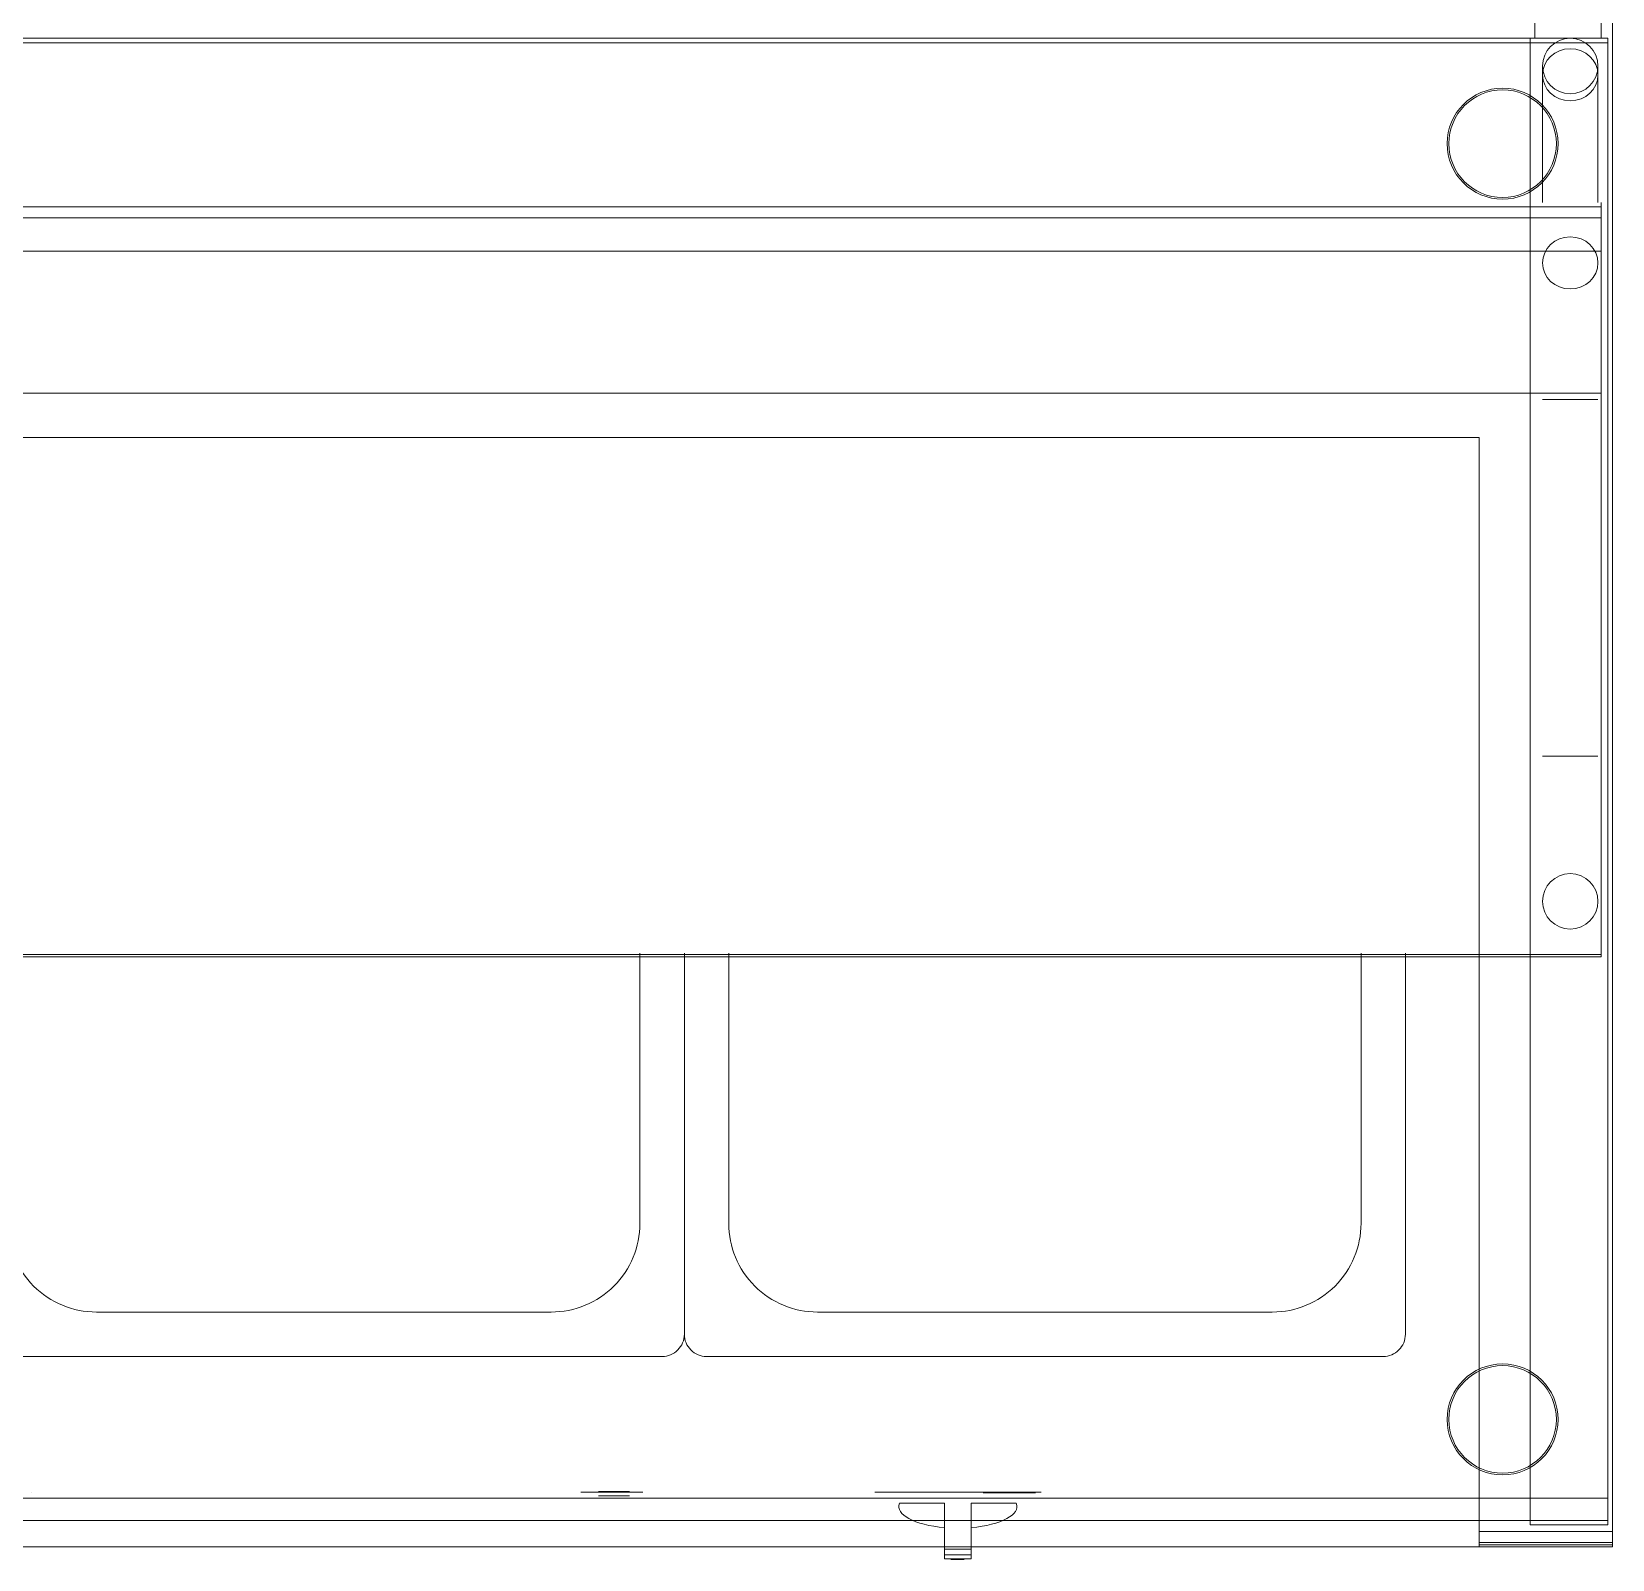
# Model space of a CAD drawing. Header units: millimetres. Extents: x -217756 to 263180, y 55413 to 130608.
# Drawn here: x -208531 to -207818, y 116036 to 116725 of the extents above; entities that cross this region are included whole.
import ezdxf

# ---------------------------------------------------------------- set-up
doc = ezdxf.new("R2010")
doc.units = ezdxf.units.MM
doc.layers.add('ТХ_пищеблок', color=30, linetype='Continuous', lineweight=20)

msp = doc.modelspace()

# ---------------------------------------------------------------- linework, layer by layer
at = {"layer": 'ТХ_пищеблок', "color": 230, "extrusion": (-1, 2.44929e-16, 3.40358e-28)}
for p, q in [((-207853.12, 116721.5, -147.22), (-207853.12, 117071.5, -147.22)), ((-207853.12, 116729.5, -252.22), (-207853.12, 116721.5, -252.22)), ((-207853.12, 116721.5, -252.22), (-207853.12, 116721.5, -147.22))]:
    msp.add_line(p, q, dxfattribs=at)
at = {"layer": 'ТХ_пищеблок', "color": 230}
for p, q in [((-207853.12, 116721.5, -147.22), (-207853.12, 117071.5, -147.22)), ((-207823.12, 117071.5, -147.22), (-207823.12, 116721.5, -147.22)), ((-207818.12, 116746.5, -917.22), (-207818.12, 116041.5, -917.22)), ((-207818.12, 116043.5, -47.22), (-207818.12, 116724.5, -47.22)), ((-209316.12, 116721.5, -816.72), (-207820.12, 116721.5, -816.72)), ((-209316.12, 116721.5, -760.72), (-207820.12, 116721.5, -760.72)), ((-209316.12, 116719.5, -818.72), (-207820.12, 116719.5, -818.72)), ((-209316.12, 116719.5, -817.72), (-207820.12, 116719.5, -817.72)), ((-209316.12, 116719.5, -817.72), (-207820.12, 116719.5, -817.72)), ((-209316.12, 116719.5, -758.72), (-207820.12, 116719.5, -758.72)), ((-209316.12, 116719.5, -758.72), (-207820.12, 116719.5, -758.72)), ((-207855.12, 116690.92, -105.22), (-207855.12, 116721.5, -105.22)), ((-207855.12, 116721.5, -105.22), (-207820.12, 116721.5, -105.22)), ((-207820.12, 116721.5, -105.22), (-207820.12, 116690.92, -105.22)), ((-207820.12, 116719.5, -817.72), (-207820.12, 116709.5, -817.72)), ((-207820.12, 116719.5, -758.72), (-207820.12, 116053.5, -758.72)), ((-207849.62, 116647.5, -917.22), (-207849.62, 116709, -917.22)), ((-207824.62, 116647.5, -917.22), (-207824.62, 116709, -917.22)), ((-207855.12, 116051.5, -80.22), (-207855.12, 116660.5, -80.22)), ((-207820.12, 116660.5, -80.22), (-207820.12, 116051.5, -80.22)), ((-207823.12, 116645.5, 262.78), (-209313.12, 116645.5, 262.78)), ((-207823.12, 116645.5, 263.78), (-209313.12, 116645.5, 263.78)), ((-207823.12, 116645.5, 263.78), (-209313.12, 116645.5, 263.78)), ((-207823.12, 116647.5, -917.22), (-207823.12, 116307.5, -917.22)), ((-207823.12, 116640.5, 263.78), (-207823.12, 116645.5, 263.78)), ((-207823.12, 116640.5, 263.78), (-209313.12, 116640.5, 263.78)), ((-207823.12, 116625.5, 322.78), (-209313.12, 116625.5, 322.78)), ((-207823.12, 116625.5, 322.78), (-209313.12, 116625.5, 322.78)), ((-207823.12, 116625.5, -917.22), (-209313.12, 116625.5, -917.22)), ((-207823.12, 116309.5, 322.78), (-207823.12, 116625.5, 322.78)), ((-207823.12, 116561.5, 289.78), (-209313.12, 116561.5, 289.78)), ((-207855.12, 116559.5, -425.72), (-207855.12, 116051.5, -425.72)), ((-207878.12, 116541.5, -47.22), (-209258.12, 116541.5, -47.22)), ((-207878.12, 116043.5, -47.22), (-207878.12, 116541.5, -47.22)), ((-207823.12, 116308.5, 289.78), (-209313.12, 116308.5, 289.78)), ((-207823.12, 116309.5, 288.78), (-207823.12, 116314.5, 288.78)), ((-207823.12, 116307.5, 289.78), (-209313.12, 116307.5, 289.78)), ((-207823.12, 116307.5, 320.78), (-209313.12, 116307.5, 320.78)), ((-207823.12, 116307.5, -917.22), (-209313.12, 116307.5, -917.22)), ((-207878.12, 116041.5, -917.22), (-207878.12, 116307.5, -917.22)), ((-207855.12, 116066.5, -723.72), (-207855.12, 116051.5, -723.72)), ((-209316.12, 116063.5, -817.72), (-207820.12, 116063.5, -817.72)), ((-207820.12, 116063.5, -817.72), (-207820.12, 116053.5, -817.72)), ((-209316.12, 116053.5, -817.72), (-207820.12, 116053.5, -817.72)), ((-209316.12, 116053.5, -817.72), (-207820.12, 116053.5, -817.72)), ((-209316.12, 116053.5, -818.72), (-207820.12, 116053.5, -818.72)), ((-209316.12, 116053.5, -758.72), (-207820.12, 116053.5, -758.72)), ((-209316.12, 116053.5, -758.72), (-207820.12, 116053.5, -758.72)), ((-207878.12, 116043.5, -81.22), (-207878.12, 116048.5, -81.22)), ((-207818.12, 116048.5, -81.22), (-207878.12, 116048.5, -81.22)), ((-207820.12, 116051.5, -80.22), (-207855.12, 116051.5, -80.22)), ((-207818.12, 116043.5, -81.22), (-207818.12, 116048.5, -81.22)), ((-209318.12, 116041.5, -917.22), (-207818.12, 116041.5, -917.22)), ((-207818.12, 116043.5, -47.22), (-207878.12, 116043.5, -47.22)), ((-207818.12, 116043.5, -81.22), (-207878.12, 116043.5, -81.22)), ((-207818.12, 116043.5, -81.22), (-207878.12, 116043.5, -81.22)), ((-207818.12, 116043.5, -82.22), (-207878.12, 116043.5, -82.22)), ((-207818.12, 116043.5, -47.22), (-207878.12, 116043.5, -47.22)), ((-207818.12, 116042.5, -80.22), (-207878.12, 116042.5, -80.22)), ((-207818.12, 116041.5, -80.22), (-207878.12, 116041.5, -80.22)), ((-207818.12, 116041.5, -49.22), (-207878.12, 116041.5, -49.22))]:
    msp.add_line(p, q, dxfattribs=at)
at = {"layer": 'ТХ_пищеблок', "color": 230, "extrusion": (1, -2.44929e-16, -7.99494e-29)}
for p, q in [((-207823.12, 117071.5, -147.22), (-207823.12, 116721.5, -147.22)), ((-207823.12, 116721.5, -252.22), (-207823.12, 116729.5, -252.22)), ((-207823.12, 116721.5, -147.22), (-207823.12, 116721.5, -252.22))]:
    msp.add_line(p, q, dxfattribs=at)
at = {"layer": 'ТХ_пищеблок', "color": 230, "extrusion": (0, 0, -1)}
for p, q in [((-207818.12, 116745.5, -105.22), (-207818.12, 116690.92, -105.22)), ((-209316.12, 116719.5, -818.72), (-207820.12, 116719.5, -818.72)), ((-207855.12, 116721.5, -758.72), (-207855.12, 116051.5, -758.72)), ((-207820.12, 116721.5, -758.72), (-207855.12, 116721.5, -758.72)), ((-207820.12, 116051.5, -758.72), (-207820.12, 116721.5, -758.72)), ((-207820.12, 116052.5, -815.22), (-207820.12, 116720.5, -815.22)), ((-207820.12, 116709.5, -818.72), (-207820.12, 116719.5, -818.72)), ((-207818.12, 116660.5, -80.22), (-207818.12, 116042.5, -80.22)), ((-207823.12, 116645.5, 262.78), (-209313.12, 116645.5, 262.78)), ((-207823.12, 116646.5, 264.78), (-207823.12, 116591.92, 264.78)), ((-207823.12, 116645.5, 262.78), (-207823.12, 116640.5, 262.78)), ((-207823.12, 116640.5, 262.78), (-209313.12, 116640.5, 262.78)), ((-207823.12, 116561.5, 289.78), (-209313.12, 116561.5, 289.78)), ((-207823.12, 116561.5, 289.78), (-207823.12, 116308.5, 289.78)), ((-209258.12, 116541.5, -80.22), (-207878.12, 116541.5, -80.22)), ((-207878.12, 116541.5, -80.22), (-207878.12, 116042.5, -80.22)), ((-207823.12, 116308.5, 289.78), (-209313.12, 116308.5, 289.78)), ((-207823.12, 116314.5, 287.78), (-207823.12, 116309.5, 287.78)), ((-209316.12, 116063.5, -818.72), (-207820.12, 116063.5, -818.72)), ((-207820.12, 116053.5, -818.72), (-207820.12, 116063.5, -818.72)), ((-209316.12, 116053.5, -818.72), (-207820.12, 116053.5, -818.72)), ((-207878.12, 116048.5, -82.22), (-207878.12, 116043.5, -82.22)), ((-207818.12, 116048.5, -82.22), (-207878.12, 116048.5, -82.22)), ((-207855.12, 116051.5, -758.72), (-207820.12, 116051.5, -758.72)), ((-207818.12, 116048.5, -82.22), (-207818.12, 116043.5, -82.22)), ((-207818.12, 116043.5, -82.22), (-207878.12, 116043.5, -82.22)), ((-207818.12, 116042.5, -80.22), (-207878.12, 116042.5, -80.22))]:
    msp.add_line(p, q, dxfattribs=at)
at = {"layer": 'ТХ_пищеблок', "color": 230, "extrusion": (1, -2.44929e-16, 0)}
for p, q in [((-207818.12, 116745.5, -105.22), (-207818.12, 116690.92, -105.22)), ((-207818.12, 116043.5, -47.22), (-207818.12, 116724.5, -47.22)), ((-207820.12, 116721.5, -105.22), (-207820.12, 116690.92, -105.22)), ((-207820.12, 116721.5, -758.72), (-207820.12, 116721.5, -105.22)), ((-207820.12, 116051.5, -758.72), (-207820.12, 116721.5, -758.72)), ((-207820.12, 116660.5, -80.22), (-207820.12, 116051.5, -80.22)), ((-207818.12, 116660.5, -80.22), (-207818.12, 116042.5, -80.22)), ((-207823.12, 116647.5, 300.78), (-207823.12, 116647.5, 264.78)), ((-207823.12, 116646.5, 264.78), (-207823.12, 116591.92, 264.78)), ((-207823.12, 116645.5, 262.78), (-207823.12, 116640.5, 262.78)), ((-207823.12, 116640.5, 263.78), (-207823.12, 116645.5, 263.78)), ((-207823.12, 116640.5, 262.78), (-207823.12, 116640.5, 263.78)), ((-207823.12, 116309.5, 322.78), (-207823.12, 116625.5, 322.78)), ((-207823.12, 116561.5, 289.78), (-207823.12, 116308.5, 289.78)), ((-207823.12, 116309.5, 288.78), (-207823.12, 116314.5, 288.78)), ((-207823.12, 116314.5, 288.78), (-207823.12, 116314.5, 287.78)), ((-207823.12, 116314.5, 287.78), (-207823.12, 116309.5, 287.78)), ((-207823.12, 116307.5, 289.78), (-207823.12, 116307.5, 320.78)), ((-207820.12, 116051.5, -758.72), (-207820.12, 116051.5, -80.22)), ((-207818.12, 116043.5, -81.22), (-207818.12, 116048.5, -81.22)), ((-207818.12, 116048.5, -81.22), (-207818.12, 116048.5, -82.22)), ((-207818.12, 116048.5, -82.22), (-207818.12, 116043.5, -82.22)), ((-207818.12, 116041.5, -80.22), (-207818.12, 116041.5, -49.22))]:
    msp.add_line(p, q, dxfattribs=at)
at = {"layer": 'ТХ_пищеблок', "color": 230, "extrusion": (1.39226e-29, 5.68434e-14, -1)}
for p, q in [((-207853.12, 116729.5, -252.22), (-207853.12, 116721.5, -252.22)), ((-207823.12, 116721.5, -252.22), (-207823.12, 116729.5, -252.22)), ((-207853.12, 116721.5, -252.22), (-207823.12, 116721.5, -252.22))]:
    msp.add_line(p, q, dxfattribs=at)
at = {"layer": 'ТХ_пищеблок', "color": 230, "extrusion": (2.44929e-16, 1, 0)}
for p, q in [((-209316.12, 116721.5, -760.72), (-207820.12, 116721.5, -760.72)), ((-209316.12, 116721.5, -816.72), (-207820.12, 116721.5, -816.72)), ((-207855.12, 116721.5, -105.22), (-207820.12, 116721.5, -105.22)), ((-207855.12, 116721.5, -105.22), (-207855.12, 116721.5, -758.72)), ((-207820.12, 116721.5, -758.72), (-207855.12, 116721.5, -758.72)), ((-207820.12, 116721.5, -758.72), (-207820.12, 116721.5, -105.22)), ((-207820.12, 116721.5, -816.72), (-207820.12, 116721.5, -760.72)), ((-207823.12, 116314.5, 288.78), (-207823.12, 116314.5, 287.78)), ((-209316.12, 116063.5, -817.72), (-207820.12, 116063.5, -817.72)), ((-209316.12, 116063.5, -818.72), (-207820.12, 116063.5, -818.72)), ((-207820.12, 116063.5, -818.72), (-207820.12, 116063.5, -817.72)), ((-207820.12, 116052.5, -816.72), (-207820.12, 116052.5, -815.22)), ((-207878.12, 116048.5, -81.22), (-207878.12, 116048.5, -82.22)), ((-207818.12, 116048.5, -82.22), (-207878.12, 116048.5, -82.22)), ((-207818.12, 116048.5, -81.22), (-207878.12, 116048.5, -81.22)), ((-207818.12, 116048.5, -81.22), (-207818.12, 116048.5, -82.22))]:
    msp.add_line(p, q, dxfattribs=at)
at = {"layer": 'ТХ_пищеблок', "color": 230, "extrusion": (-1, 2.44929e-16, 0)}
for p, q in [((-207855.12, 116721.5, -758.72), (-207855.12, 116051.5, -758.72)), ((-207855.12, 116721.5, -105.22), (-207855.12, 116721.5, -758.72)), ((-207855.12, 116690.92, -105.22), (-207855.12, 116721.5, -105.22)), ((-207855.12, 116051.5, -80.22), (-207855.12, 116660.5, -80.22)), ((-207878.12, 116541.5, -80.22), (-207878.12, 116042.5, -80.22)), ((-207878.12, 116541.5, -80.22), (-207878.12, 116541.5, -47.22)), ((-207878.12, 116043.5, -47.22), (-207878.12, 116541.5, -47.22)), ((-207878.12, 116048.5, -82.22), (-207878.12, 116043.5, -82.22)), ((-207878.12, 116048.5, -81.22), (-207878.12, 116048.5, -82.22)), ((-207878.12, 116043.5, -81.22), (-207878.12, 116048.5, -81.22)), ((-207855.12, 116051.5, -758.72), (-207855.12, 116051.5, -80.22)), ((-207878.12, 116041.5, -80.22), (-207878.12, 116041.5, -49.22))]:
    msp.add_line(p, q, dxfattribs=at)
at = {"layer": 'ТХ_пищеблок', "color": 230, "extrusion": (-2.44929e-16, -1, 0)}
for p, q in [((-207853.12, 116721.5, -252.22), (-207853.12, 116721.5, -147.22)), ((-207853.12, 116721.5, -252.22), (-207823.12, 116721.5, -252.22)), ((-207823.12, 116721.5, -147.22), (-207823.12, 116721.5, -252.22)), ((-207820.12, 116720.5, -815.22), (-207820.12, 116720.5, -816.72)), ((-207823.12, 116640.5, 263.78), (-209313.12, 116640.5, 263.78)), ((-207823.12, 116640.5, 262.78), (-209313.12, 116640.5, 262.78)), ((-207823.12, 116640.5, 262.78), (-207823.12, 116640.5, 263.78)), ((-207878.12, 116541.5, -47.22), (-209258.12, 116541.5, -47.22)), ((-209258.12, 116541.5, -80.22), (-207878.12, 116541.5, -80.22)), ((-207878.12, 116541.5, -80.22), (-207878.12, 116541.5, -47.22)), ((-207823.12, 116307.5, 320.78), (-209313.12, 116307.5, 320.78)), ((-207823.12, 116307.5, 289.78), (-209313.12, 116307.5, 289.78)), ((-207823.12, 116307.5, 289.78), (-207823.12, 116307.5, 320.78)), ((-207855.12, 116066.5, -460.72), (-207855.12, 116066.5, -723.72)), ((-207820.12, 116051.5, -80.22), (-207855.12, 116051.5, -80.22)), ((-207855.12, 116051.5, -758.72), (-207820.12, 116051.5, -758.72)), ((-207855.12, 116051.5, -758.72), (-207855.12, 116051.5, -80.22)), ((-207855.12, 116051.5, -425.72), (-207855.12, 116051.5, -460.72)), ((-207855.12, 116051.5, -723.72), (-207855.12, 116051.5, -758.72)), ((-207820.12, 116051.5, -758.72), (-207820.12, 116051.5, -80.22)), ((-207878.12, 116041.5, -80.22), (-207878.12, 116041.5, -49.22)), ((-207818.12, 116041.5, -49.22), (-207878.12, 116041.5, -49.22)), ((-207818.12, 116041.5, -80.22), (-207878.12, 116041.5, -80.22)), ((-207818.12, 116041.5, -80.22), (-207818.12, 116041.5, -49.22))]:
    msp.add_line(p, q, dxfattribs=at)
at = {"layer": 'ТХ_пищеблок', "color": 230, "extrusion": (1, -2.44929e-16, 1.90905e-27)}
for p, q in [((-207820.12, 116721.5, -816.72), (-207820.12, 116721.5, -760.72)), ((-207820.12, 116720.5, -815.22), (-207820.12, 116720.5, -816.72)), ((-207820.12, 116052.5, -815.22), (-207820.12, 116720.5, -815.22)), ((-207820.12, 116719.5, -758.72), (-207820.12, 116053.5, -758.72)), ((-207820.12, 116709.5, -818.72), (-207820.12, 116719.5, -818.72)), ((-207820.12, 116719.5, -817.72), (-207820.12, 116709.5, -817.72)), ((-207820.12, 116709.5, -817.72), (-207820.12, 116709.5, -818.72)), ((-207820.12, 116063.5, -817.72), (-207820.12, 116053.5, -817.72)), ((-207820.12, 116063.5, -818.72), (-207820.12, 116063.5, -817.72)), ((-207820.12, 116053.5, -818.72), (-207820.12, 116063.5, -818.72)), ((-207820.12, 116052.5, -816.72), (-207820.12, 116052.5, -815.22)), ((-207820.12, 116051.5, -760.72), (-207820.12, 116051.5, -816.72))]:
    msp.add_line(p, q, dxfattribs=at)
at = {"layer": 'ТХ_пищеблок', "color": 230, "extrusion": (-2.44929e-16, -1, -1.13687e-13)}
msp.add_line((-207820.12, 116709.5, -817.72), (-207820.12, 116709.5, -818.72), dxfattribs=at)
at = {"layer": 'ТХ_пищеблок', "color": 230, "extrusion": (2.44929e-16, 1, -1.57898e-15)}
msp.add_line((-207823.12, 116647.5, 300.78), (-207823.12, 116647.5, 264.78), dxfattribs=at)
at = {"layer": 'ТХ_пищеблок', "color": 230, "extrusion": (6.12323e-17, -1.49976e-32, -1)}
for p, q in [((-207855.12, 116051.5, -758.72), (-207855.12, 116559.5, -758.72)), ((-207855.12, 116051.5, -460.72), (-207855.12, 116066.5, -460.72))]:
    msp.add_line(p, q, dxfattribs=at)
at = {"layer": 'ТХ_пищеблок', "color": 230, "extrusion": (1, -2.44929e-16, 6.12323e-17)}
for p, q in [((-207855.12, 116559.5, -758.72), (-207855.12, 116559.5, -425.72)), ((-207855.12, 116051.5, -758.72), (-207855.12, 116559.5, -758.72)), ((-207855.12, 116559.5, -425.72), (-207855.12, 116051.5, -425.72)), ((-207855.12, 116066.5, -723.72), (-207855.12, 116051.5, -723.72)), ((-207855.12, 116066.5, -460.72), (-207855.12, 116066.5, -723.72)), ((-207855.12, 116051.5, -460.72), (-207855.12, 116066.5, -460.72)), ((-207855.12, 116051.5, -723.72), (-207855.12, 116051.5, -758.72)), ((-207855.12, 116051.5, -425.72), (-207855.12, 116051.5, -460.72))]:
    msp.add_line(p, q, dxfattribs=at)
at = {"layer": 'ТХ_пищеблок', "color": 230, "extrusion": (2.44929e-16, 1, 9.09495e-15)}
msp.add_line((-207855.12, 116559.5, -758.72), (-207855.12, 116559.5, -425.72), dxfattribs=at)
at = {"layer": 'ТХ_пищеблок', "color": 230, "extrusion": (-2.44929e-16, -1, 4.996e-16)}
for p, q in [((-208530.62, 116066.2, -588.72), (-208530.62, 116066.2, -545.72)), ((-208094.31, 116066.2, -534.86), (-208131.67, 116066.2, -556.14)), ((-208093.81, 116066.2, -535.73), (-208131.18, 116066.2, -557.01)), ((-208093.81, 116066.2, -535.73), (-208131.18, 116066.2, -557.01)), ((-208098.36, 116065.9, -561.72), (-208101.66, 116065.9, -561.72)), ((-208101.66, 116065.9, -561.72), (-208098.25, 116065.9, -560.27)), ((-208098.25, 116065.9, -560.27), (-208099.48, 116065.9, -559.24)), ((-208099.48, 116065.9, -559.24), (-208097.73, 116065.9, -559.39)), ((-208096.69, 116065.9, -562.18), (-208098.36, 116065.9, -563.59)), ((-208098.36, 116065.9, -563.59), (-208098.36, 116065.9, -561.72)), ((-208097.73, 116065.9, -559.39), (-208096.69, 116065.9, -555.51)), ((-208096.69, 116065.9, -555.51), (-208095.65, 116065.9, -559.39)), ((-208095.01, 116065.9, -563.59), (-208096.69, 116065.9, -562.18)), ((-208095.65, 116065.9, -559.39), (-208093.89, 116065.9, -559.24)), ((-208093.89, 116065.9, -559.24), (-208095.13, 116065.9, -560.27)), ((-208095.13, 116065.9, -560.27), (-208091.71, 116065.9, -561.72)), ((-208091.71, 116065.9, -561.72), (-208095.01, 116065.9, -561.72)), ((-208095.01, 116065.9, -561.72), (-208095.01, 116065.9, -563.59)), ((-208094.72, 116065.9, -614.52), (-208093.06, 116065.9, -610.51)), ((-208093.06, 116065.9, -610.51), (-208091.4, 116065.9, -614.52)), ((-208083.9, 116065.9, -586.88), (-208081.12, 116065.9, -580.01)), ((-208081.12, 116065.9, -580.01), (-208078.34, 116065.9, -586.88)), ((-208076.62, 116066.2, -588.72), (-208076.62, 116066.2, -545.72)), ((-208076.62, 116066.2, -588.72), (-208076.62, 116066.2, -545.72)), ((-208075.62, 116066.2, -588.72), (-208075.62, 116066.2, -545.72)), ((-208119.12, 116036.2, -606.88), (-208119.12, 116036.2, -567.82)), ((-208107.12, 116036.2, -567.82), (-208107.12, 116036.2, -606.88))]:
    msp.add_line(p, q, dxfattribs=at)
at = {"layer": 'ТХ_пищеблок', "color": 230, "extrusion": (-2.41208e-16, -0.984808, 0.173648)}
for p, q in [((-208119.12, 116061.19, -583.24), (-208139.39, 116061.19, -583.24)), ((-208119.12, 116061.2, -583.18), (-208139.38, 116061.2, -583.18)), ((-208119.12, 116061.2, -583.18), (-208119.12, 116061.19, -583.24)), ((-208107.12, 116061.2, -583.18), (-208086.87, 116061.2, -583.18)), ((-208107.12, 116061.2, -583.18), (-208107.12, 116061.19, -583.24)), ((-208107.12, 116061.19, -583.24), (-208086.86, 116061.19, -583.24))]:
    msp.add_line(p, q, dxfattribs=at)
at = {"layer": 'ТХ_пищеблок', "color": 230, "extrusion": (-2.30158e-16, -0.939693, 0.34202)}
for p, q in [((-208119.12, 116061.19, -583.24), (-208139.39, 116061.19, -583.24)), ((-208119.12, 116061.19, -583.24), (-208119.12, 116050.22, -613.37)), ((-208107.12, 116061.19, -583.24), (-208086.86, 116061.19, -583.24)), ((-208107.12, 116061.19, -583.24), (-208107.12, 116050.22, -613.37))]:
    msp.add_line(p, q, dxfattribs=at)
at = {"layer": 'ТХ_пищеблок', "color": 230, "extrusion": (-2.44929e-16, -1, -7.89343e-15)}
for p, q in [((-208119.12, 116061.2, -583.18), (-208139.38, 116061.2, -583.18)), ((-208119.12, 116061.2, -562.57), (-208119.12, 116061.2, -583.18)), ((-208107.12, 116061.2, -562.57), (-208107.12, 116061.2, -583.18)), ((-208107.12, 116061.2, -583.18), (-208086.87, 116061.2, -583.18))]:
    msp.add_line(p, q, dxfattribs=at)
at = {"layer": 'ТХ_пищеблок', "color": 230, "extrusion": (-1, 2.44929e-16, 3.82949e-28)}
for p, q in [((-208119.12, 116061.2, -562.57), (-208119.12, 116061.2, -583.18)), ((-208119.12, 116061.2, -583.18), (-208119.12, 116061.19, -583.24)), ((-208119.12, 116061.19, -583.24), (-208119.12, 116050.22, -613.37)), ((-208119.12, 116036.2, -606.88), (-208119.12, 116036.2, -567.82))]:
    msp.add_line(p, q, dxfattribs=at)
at = {"layer": 'ТХ_пищеблок', "color": 230, "extrusion": (1, -2.44929e-16, 3.82962e-28)}
for p, q in [((-208107.12, 116061.2, -583.18), (-208107.12, 116061.19, -583.24)), ((-208107.12, 116061.2, -562.57), (-208107.12, 116061.2, -583.18)), ((-208107.12, 116061.19, -583.24), (-208107.12, 116050.22, -613.37)), ((-208107.12, 116036.2, -567.82), (-208107.12, 116036.2, -606.88))]:
    msp.add_line(p, q, dxfattribs=at)
at = {"layer": 'ТХ_пищеблок', "color": 230, "extrusion": (-2.44929e-16, -1, -4.06024e-15)}
msp.add_line((-207820.12, 116051.5, -760.72), (-207820.12, 116051.5, -816.72), dxfattribs=at)
at = {"layer": 'ТХ_пищеблок', "color": 230, "elevation": -80.22}
for points in [[(-208561.42, 116309.1), (-208561.42, 116137.37, 0.414214), (-208551.42, 116127.37), (-208246.42, 116127.37, 0.414214), (-208236.42, 116137.37), (-208236.42, 116309.1)], [(-208561.42, 116309.1), (-208561.42, 116137.37, 0.414214), (-208551.42, 116127.37), (-208246.42, 116127.37, 0.414214), (-208236.42, 116137.37), (-208236.42, 116309.1)], [(-208541.42, 116309.1), (-208541.42, 116187.37, 0.414214), (-208501.42, 116147.37), (-208296.42, 116147.37, 0.414214), (-208256.42, 116187.37), (-208256.42, 116309.1)], [(-208541.42, 116309.1), (-208541.42, 116187.37, 0.414214), (-208501.42, 116147.37), (-208296.42, 116147.37, 0.414214), (-208256.42, 116187.37), (-208256.42, 116309.1)], [(-207911.42, 116309.1), (-207911.42, 116137.37, -0.414214), (-207921.42, 116127.37), (-208226.42, 116127.37, -0.414214), (-208236.42, 116137.37), (-208236.42, 116309.1)], [(-207911.42, 116309.1), (-207911.42, 116137.37, -0.414214), (-207921.42, 116127.37), (-208226.42, 116127.37, -0.414214), (-208236.42, 116137.37), (-208236.42, 116309.1)], [(-207931.42, 116309.1), (-207931.42, 116187.37, -0.414214), (-207971.42, 116147.37), (-208176.42, 116147.37, -0.414214), (-208216.42, 116187.37), (-208216.42, 116309.1)], [(-207931.42, 116309.1), (-207931.42, 116187.37, -0.414214), (-207971.42, 116147.37), (-208176.42, 116147.37, -0.414214), (-208216.42, 116187.37), (-208216.42, 116309.1)]]:
    msp.add_lwpolyline(points, format="xyb", dxfattribs=at)
at = {"layer": 'ТХ_пищеблок', "color": 230, "extrusion": (0, 0, -1)}
for centre in [(207837.12, 116709, 47.22), (207837.12, 116709, 47.22), (207837.12, 116332.5, 47.22), (207837.12, 116332.5, 47.22)]:
    msp.add_circle(centre, 12.5, dxfattribs=at)
at = {"layer": 'ТХ_пищеблок', "color": 230, "extrusion": (-4.64994e-30, -1.89848e-14, -1)}
msp.add_circle((207837.12, 116709, -10.78), 12.5, dxfattribs=at)
msp.add_circle((207837.12, 116709, -10.78), 12.5, dxfattribs=at)
msp.add_circle((207837.12, 116709, -10.78), 12.5, dxfattribs=at)
msp.add_circle((207837.12, 116709, -10.78), 12.5, dxfattribs=at)
at = {"layer": 'ТХ_пищеблок', "color": 230}
for centre in [(-207837.12, 116709, -47.22), (-207837.12, 116709, -47.22), (-207837.12, 116332.5, 243.78), (-207837.12, 116332.5, -47.22), (-207837.12, 116332.5, 243.78), (-207837.12, 116332.5, 243.78), (-207837.12, 116332.5, -47.22), (-207837.12, 116332.5, 243.78)]:
    msp.add_circle(centre, 12.5, dxfattribs=at)
at = {"layer": 'ТХ_пищеблок', "color": 230, "extrusion": (8.37708e-17, 0.34202, -0.939693)}
for centre in [(207837.12, 109678.22, 39884.3), (207837.12, 109678.22, 39884.3), (207837.12, 109678.22, 39884.3), (207837.12, 109678.22, 39884.3), (207837.12, 109678.22, 39636.35), (207837.12, 109678.22, 39636.35), (207837.12, 109678.22, 39636.35), (207837.12, 109678.22, 39636.35)]:
    msp.add_circle(centre, 12.5, dxfattribs=at)
at = {"layer": 'ТХ_пищеблок', "color": 230, "extrusion": (3.48066e-32, 1.42109e-16, -1)}
for centre, radius in [((207867.62, 116674, 888.42), 25), ((207867.62, 116674, 914.72), 25), ((207867.62, 116674, 888.42), 25), ((207867.62, 116674, 914.72), 25), ((207867.62, 116674, 888.42), 25), ((207867.62, 116674, 914.72), 25), ((207867.62, 116674, 888.42), 25), ((207867.62, 116674, 914.72), 25), ((207867.62, 116674, 887.66), 24.24), ((207867.62, 116674, 887.66), 24.24), ((207867.62, 116674, 887.66), 24.24), ((207867.62, 116674, 887.66), 24.24), ((207867.62, 116099, 888.42), 25), ((207867.62, 116099, 914.72), 25), ((207867.62, 116099, 888.42), 25), ((207867.62, 116099, 914.72), 25), ((207867.62, 116099, 888.42), 25), ((207867.62, 116099, 914.72), 25), ((207867.62, 116099, 888.42), 25), ((207867.62, 116099, 914.72), 25), ((207867.62, 116099, 887.66), 24.24), ((207867.62, 116099, 887.66), 24.24), ((207867.62, 116099, 887.66), 24.24), ((207867.62, 116099, 887.66), 24.24)]:
    msp.add_circle(centre, radius, dxfattribs=at)
at = {"layer": 'ТХ_пищеблок', "color": 230, "extrusion": (2.44929e-16, 1, 1.73568e-15)}
for centre in [(207837.12, 309.28, 116558.7), (207837.12, 309.28, 116558.7), (207837.12, 309.28, 116558.7), (207837.12, 309.28, 116558.7), (207837.12, 309.28, 116398), (207837.12, 309.28, 116398), (207837.12, 309.28, 116398), (207837.12, 309.28, 116398)]:
    msp.add_circle(centre, 12.5, dxfattribs=at)
at = {"layer": 'ТХ_пищеблок', "color": 230, "extrusion": (-2.44929e-16, -1, 0)}
for centre in [(-208268.12, -545.72, -116066.5), (-208268.12, -545.72, -116066.5), (-208268.12, -545.72, -116064.5), (-208268.12, -545.72, -116064.5)]:
    msp.add_circle(centre, 7, dxfattribs=at)
at = {"layer": 'ТХ_пищеблок', "color": 230, "extrusion": (2.44929e-16, 1, 0)}
for centre in [(208268.12, -545.72, 116066.5), (208268.12, -545.72, 116066.5), (208268.12, -545.72, 116064.5), (208268.12, -545.72, 116064.5)]:
    msp.add_circle(centre, 7, dxfattribs=at)
at = {"layer": 'ТХ_пищеблок', "color": 230, "extrusion": (1.83697e-16, 1, -4.996e-16)}
msp.add_circle((208113.12, -588.72, 116066.2), 27.5, dxfattribs=at)
msp.add_circle((208113.12, -588.72, 116066.2), 27.5, dxfattribs=at)
at = {"layer": 'ТХ_пищеблок', "color": 230, "extrusion": (2.44929e-16, 1, -4.996e-16)}
msp.add_circle((208113.12, -588.72, 116066.2), 27.5, dxfattribs=at)
msp.add_circle((208113.12, -588.72, 116066.2), 27.5, dxfattribs=at)
at = {"layer": 'ТХ_пищеблок', "color": 230, "extrusion": (-2.44929e-16, -1, 4.996e-16)}
for centre, radius in [((-208088.33, -545.94, -116065.9), 7), ((-208088.33, -545.94, -116065.9), 7), ((-208113.29, -572.61, -116035.9), 3), ((-208113.29, -572.61, -116035.9), 3)]:
    msp.add_circle(centre, radius, dxfattribs=at)
at = {"layer": 'ТХ_пищеблок', "color": 230, "extrusion": (-2.44929e-16, -1, 0)}
msp.add_arc((-207838.12, -147.22, -116721.5), 15, 0, 180, dxfattribs=at)
msp.add_arc((-207838.12, -147.22, -116721.5), 15, 0, 180, dxfattribs=at)
msp.add_arc((-207838.12, -147.22, -116721.5), 15, 0, 180, dxfattribs=at)
msp.add_arc((-207838.12, -147.22, -116721.5), 15, 0, 180, dxfattribs=at)
at = {"layer": 'ТХ_пищеблок', "color": 230}
msp.add_arc((-207837.12, 116709, -917.22), 12.5, 0, 180, dxfattribs=at)
msp.add_arc((-207837.12, 116709, -917.22), 12.5, 0, 180, dxfattribs=at)
at = {"layer": 'ТХ_пищеблок', "color": 230, "extrusion": (-1, 2.44929e-16, 0)}
for centre, radius, start, end in [((-116719.5, -816.72, 207820.12), 2, 180, 270), ((-116719.5, -760.72, 207820.12), 2, 90, 180), ((-116719.5, -816.72, 207820.12), 2, 180, 270), ((-116719.5, -760.72, 207820.12), 2, 90, 180), ((-116690.92, -95.22, 207855.12), 10, 270, 348.84006), ((-116690.92, -95.22, 207855.12), 10, 270, 348.84006), ((-116690.92, -95.22, 207855.12), 10, 270, 348.84006), ((-116690.92, -95.22, 207855.12), 10, 270, 348.84006), ((-116660.5, -101.22, 207855.12), 21, 90, 168.84006), ((-116660.5, -101.22, 207855.12), 21, 90, 168.84006), ((-116660.5, -101.22, 207820.12), 21, 90, 168.84006), ((-116660.5, -101.22, 207820.12), 21, 90, 168.84006), ((-116660.5, -101.22, 207818.12), 21, 90, 168.84006), ((-116660.5, -101.22, 207818.12), 21, 90, 168.84006), ((-116645.5, 264.77, 207823.12), 0.998, 179.88529, 270), ((-116645.5, 264.77, 207823.12), 0.998, 179.88529, 270), ((-116561.5, 268.78, 207823.12), 21, 90, 168.84006), ((-116561.5, 268.78, 207823.12), 21, 90, 168.84006), ((-116309.5, 289.78, 207823.12), 1, 270, 0), ((-116309.5, 289.78, 207823.12), 1, 270, 0), ((-116053.5, -816.72, 207820.12), 2, 270, 0), ((-116053.5, -760.72, 207820.12), 2, 0, 90), ((-116053.5, -816.72, 207820.12), 2, 270, 0), ((-116053.5, -760.72, 207820.12), 2, 0, 90), ((-116043.5, -49.22, 207878.12), 2, 0, 90), ((-116043.5, -80.22, 207878.12), 2, 270, 0), ((-116043.5, -80.22, 207878.12), 1, 270, 0), ((-116043.5, -80.22, 207878.12), 1, 270, 0), ((-116043.5, -49.22, 207878.12), 2, 0, 90), ((-116043.5, -80.22, 207878.12), 2, 270, 0), ((-116043.5, -80.22, 207878.12), 1, 270, 0), ((-116043.5, -80.22, 207878.12), 1, 270, 0), ((-116043.5, -80.22, 207818.12), 1, 270, 0), ((-116043.5, -80.22, 207818.12), 1, 270, 0)]:
    msp.add_arc(centre, radius, start, end, dxfattribs=at)
at = {"layer": 'ТХ_пищеблок', "color": 230, "extrusion": (1, -2.44929e-16, 0)}
for centre, radius, start, end in [((116719.5, -760.72, -207820.12), 2, 0, 90), ((116719.5, -816.72, -207820.12), 2, 270, 360), ((116719.5, -760.72, -207820.12), 2, 0, 90), ((116719.5, -816.72, -207820.12), 2, 270, 360), ((116719.5, -816.72, -207820.12), 1, 270, 0), ((116719.5, -816.72, -207820.12), 1, 270, 0), ((116719.5, -816.72, -207820.12), 1, 270, 0), ((116719.5, -816.72, -207820.12), 1, 270, 0), ((116690.92, -95.22, -207820.12), 10, 191.15994, 270), ((116690.92, -95.22, -207820.12), 10, 191.15994, 270), ((116690.92, -95.22, -207820.12), 10, 191.15994, 270), ((116690.92, -95.22, -207820.12), 10, 191.15994, 270), ((116690.92, -95.22, -207818.12), 10, 191.15994, 270), ((116690.92, -95.22, -207818.12), 10, 191.15994, 270), ((116690.92, -95.22, -207818.12), 10, 191.15994, 270), ((116690.92, -95.22, -207818.12), 10, 191.15994, 270), ((116660.5, -101.22, -207855.12), 21, 11.15994, 90), ((116660.5, -101.22, -207855.12), 21, 11.15994, 90), ((116660.5, -101.22, -207820.12), 21, 11.15994, 90), ((116660.5, -101.22, -207820.12), 21, 11.15994, 90), ((116660.5, -101.22, -207818.12), 21, 11.15994, 90), ((116660.5, -101.22, -207818.12), 21, 11.15994, 90), ((116625.5, 300.78, -207823.12), 22, 360, 90), ((116645.5, 264.78, -207823.12), 2, 270, 0), ((116625.5, 300.78, -207823.12), 22, 360, 90), ((116645.5, 264.78, -207823.12), 2, 270, 0), ((116625.5, 300.78, -207823.12), 22, 360, 90), ((116645.5, 264.78, -207823.12), 2, 270, 0), ((116625.5, 300.78, -207823.12), 22, 360, 90), ((116645.5, 264.78, -207823.12), 2, 270, 0), ((116645.5, 264.77, -207823.12), 0.998, 270, 0.11471), ((116645.5, 264.77, -207823.12), 0.998, 270, 0.11471), ((116591.92, 274.78, -207823.12), 10, 191.15994, 270), ((116591.92, 274.78, -207823.12), 10, 191.15994, 270), ((116591.92, 274.78, -207823.12), 10, 191.15994, 270), ((116591.92, 274.78, -207823.12), 10, 191.15994, 270), ((116561.5, 268.78, -207823.12), 21, 11.15994, 90), ((116561.5, 268.78, -207823.12), 21, 11.15994, 90), ((116309.5, 289.78, -207823.12), 2, 180, 270), ((116309.5, 320.78, -207823.12), 2, 90, 180), ((116309.5, 289.78, -207823.12), 1, 180, 270), ((116309.5, 289.78, -207823.12), 2, 180, 270), ((116309.5, 320.78, -207823.12), 2, 90, 180), ((116309.5, 289.78, -207823.12), 2, 180, 270), ((116309.5, 320.78, -207823.12), 2, 90, 180), ((116309.5, 289.78, -207823.12), 1, 180, 270), ((116309.5, 289.78, -207823.12), 2, 180, 270), ((116309.5, 320.78, -207823.12), 2, 90, 180), ((116053.5, -816.72, -207820.12), 1, 180, 270), ((116053.5, -760.72, -207820.12), 2, 90, 180), ((116053.5, -816.72, -207820.12), 1, 180, 270), ((116053.5, -816.72, -207820.12), 2, 180, 270), ((116053.5, -816.72, -207820.12), 1, 180, 270), ((116053.5, -760.72, -207820.12), 2, 90, 180), ((116053.5, -816.72, -207820.12), 1, 180, 270), ((116053.5, -816.72, -207820.12), 2, 180, 270), ((116043.5, -80.22, -207878.12), 2, 180, 270), ((116043.5, -49.22, -207878.12), 2, 90, 180), ((116043.5, -80.22, -207878.12), 2, 180, 270), ((116043.5, -49.22, -207878.12), 2, 90, 180), ((116043.5, -80.22, -207818.12), 2, 180, 270), ((116043.5, -49.22, -207818.12), 2, 90, 180), ((116043.5, -80.22, -207818.12), 1, 180, 270), ((116043.5, -80.22, -207818.12), 2, 180, 270), ((116043.5, -49.22, -207818.12), 2, 90, 180), ((116043.5, -80.22, -207818.12), 2, 180, 270), ((116043.5, -49.22, -207818.12), 2, 90, 180), ((116043.5, -80.22, -207818.12), 1, 180, 270), ((116043.5, -80.22, -207818.12), 2, 180, 270), ((116043.5, -49.22, -207818.12), 2, 90, 180)]:
    msp.add_arc(centre, radius, start, end, dxfattribs=at)
at = {"layer": 'ТХ_пищеблок', "color": 230, "extrusion": (-2.44929e-16, -1, 4.996e-16)}
for centre, radius, start, end in [((-208113.12, -588.72, -116066.2), 37.5, 119.65296, 0), ((-208113.12, -588.72, -116066.2), 37.5, 119.65296, 0), ((-208113.12, -588.72, -116066.2), 36.5, 119.65296, 0), ((-208113.12, -588.72, -116066.2), 36.5, 119.65296, 0), ((-208113.12, -588.72, -116066.2), 36.5, 119.65296, 0), ((-208113.12, -588.72, -116066.2), 36.5, 119.65296, 0), ((-208093.06, -615.21, -116065.9), 1.8, 157.48169, 22.51831), ((-208093.06, -615.21, -116065.9), 1.8, 157.48169, 22.51831), ((-208088.12, -545.72, -116066.2), 12.5, 0, 119.65296), ((-208088.12, -545.72, -116066.2), 12.5, 0, 119.65296), ((-208088.12, -545.72, -116066.2), 11.5, 0, 119.65296), ((-208088.12, -545.72, -116066.2), 11.5, 0, 119.65296), ((-208088.12, -545.72, -116066.2), 11.5, 0, 119.65296), ((-208088.12, -545.72, -116066.2), 11.5, 0, 119.65296), ((-208081.12, -588.01, -116065.9), 3, 157.97569, 22.02431), ((-208081.12, -588.01, -116065.9), 3, 157.97569, 22.02431), ((-208113.12, -588.72, -116036.2), 19.12, 251.71355, 288.28645), ((-208113.12, -588.72, -116036.2), 21.75, 73.98582, 106.01418), ((-208113.12, -588.72, -116036.2), 19.12, 251.71355, 288.28645), ((-208113.12, -588.72, -116036.2), 21.75, 73.98582, 106.01418), ((-208113.12, -588.72, -116036.2), 19.12, 251.71355, 288.28645), ((-208113.12, -588.72, -116036.2), 21.75, 73.98582, 106.01418), ((-208113.12, -588.72, -116036.2), 19.12, 251.71355, 288.28645), ((-208113.12, -588.72, -116036.2), 21.75, 73.98582, 106.01418)]:
    msp.add_arc(centre, radius, start, end, dxfattribs=at)
at = {"layer": 'ТХ_пищеблок', "color": 230, "extrusion": (-2.44929e-16, -1, -7.89343e-15)}
for start, end in [(102.92071, 168.0647), (102.92071, 168.0647), (102.92071, 168.0647), (102.92071, 168.0647), (11.9353, 77.07929), (11.9353, 77.07929), (11.9353, 77.07929), (11.9353, 77.07929)]:
    msp.add_arc((-208113.12, -588.72, -116061.2), 26.83, start, end, dxfattribs=at)
at = {"layer": 'ТХ_пищеблок', "color": 230, "extrusion": (2.44929e-16, 1, -4.996e-16)}
for centre, radius, start, end in [((208113.12, -588.72, 116040.54), 24.08, 255.57075, 284.42925), ((208113.12, -588.72, 116040.54), 24.08, 255.57075, 284.42925), ((208113.12, -588.72, 116040.54), 24.08, 255.57075, 284.42925), ((208113.12, -588.72, 116040.54), 24.08, 255.57075, 284.42925), ((208113.12, -588.72, 116037.94), 23.73, 75.355, 104.645), ((208113.12, -588.72, 116037.94), 23.73, 75.355, 104.645), ((208113.12, -588.72, 116037.94), 23.73, 75.355, 104.645), ((208113.12, -588.72, 116037.94), 23.73, 75.355, 104.645)]:
    msp.add_arc(centre, radius, start, end, dxfattribs=at)
at = {"layer": 'ТХ_пищеблок', "color": 230, "extrusion": (-2.30158e-16, -0.939693, 0.34202)}
for start_param, end_param in [(-1.728752, -0.227547), (-1.728752, -0.227547), (0.227547, 1.728752), (0.227547, 1.728752)]:
    msp.add_ellipse((-208113.12, 116059.67, -587.43), major_axis=(0, -9.69, -26.63), ratio=0.938585, start_param=start_param, end_param=end_param, dxfattribs=at)
at = {"layer": 'ТХ_пищеблок', "color": 230, "extrusion": (-2.41208e-16, -0.984808, 0.173648)}
for start_param, end_param in [(-1.756046, -1.753442), (-1.756046, -1.753442), (1.753442, 1.756046), (1.753442, 1.756046)]:
    msp.add_ellipse((-208113.12, 116060.33, -588.1), major_axis=(0, -4.71, -26.72), ratio=0.984536, start_param=start_param, end_param=end_param, dxfattribs=at)
at = {"layer": 'ТХ_пищеблок', "color": 230}
for points, weights in [([(-208119.12, 116037.94, -565.76), (-208119.12, 116048.81, -564.27), (-208119.12, 116061.2, -562.57)], [1.00032032643, 1.00216085562, 1]), ([(-208119.12, 116037.94, -565.76), (-208119.12, 116048.81, -564.27), (-208119.12, 116061.2, -562.57)], [1.00032032643, 1.00216085562, 1]), ([(-208107.12, 116061.2, -562.57), (-208107.12, 116048.81, -564.27), (-208107.12, 116037.94, -565.76)], [1, 1.00216085562, 1.00032032643]), ([(-208107.12, 116061.2, -562.57), (-208107.12, 116048.81, -564.27), (-208107.12, 116037.94, -565.76)], [1, 1.00216085562, 1.00032032643]), ([(-208119.12, 116050.22, -613.37), (-208119.12, 116045.25, -612.69), (-208119.12, 116040.54, -612.04)], [1.00113845619, 1.00128213751, 1.00070054239]), ([(-208119.12, 116050.22, -613.37), (-208119.12, 116045.25, -612.69), (-208119.12, 116040.54, -612.04)], [1.00113845619, 1.00128213751, 1.00070054239]), ([(-208107.12, 116040.54, -612.04), (-208107.12, 116045.25, -612.69), (-208107.12, 116050.22, -613.37)], [1.00070054239, 1.00128213751, 1.00113845619]), ([(-208107.12, 116040.54, -612.04), (-208107.12, 116045.25, -612.69), (-208107.12, 116050.22, -613.37)], [1.00070054239, 1.00128213751, 1.00113845619])]:
    msp.add_rational_spline(points, weights, degree=2, dxfattribs=at)
for points, knots in [([(-208119.12, 116040.54, -612.04), (-208119.12, 116040.44, -612.03), (-208119.12, 116040.34, -612.01), (-208119.12, 116039.91, -611.93), (-208119.12, 116039.59, -611.83), (-208119.12, 116039.03, -611.59), (-208119.12, 116038.73, -611.43), (-208119.12, 116038.17, -611.05), (-208119.12, 116037.91, -610.82), (-208119.12, 116037.47, -610.38), (-208119.12, 116037.25, -610.11), (-208119.12, 116036.87, -609.53), (-208119.12, 116036.72, -609.22), (-208119.12, 116036.47, -608.62), (-208119.12, 116036.37, -608.27), (-208119.12, 116036.23, -607.57), (-208119.12, 116036.2, -607.21), (-208119.12, 116036.2, -606.88)], [0.632268, 0.632268, 0.632268, 0.632268, 0.914554, 0.914554, 1.829108, 1.829108, 2.758791, 2.758791, 3.688474, 3.688474, 4.641808, 4.641808, 5.595143, 5.595143, 6.579901, 6.579901, 7.56466, 7.56466, 7.56466, 7.56466]), ([(-208119.12, 116040.54, -612.04), (-208119.12, 116040.44, -612.03), (-208119.12, 116040.34, -612.01), (-208119.12, 116039.91, -611.93), (-208119.12, 116039.59, -611.83), (-208119.12, 116039.03, -611.59), (-208119.12, 116038.73, -611.43), (-208119.12, 116038.17, -611.05), (-208119.12, 116037.91, -610.82), (-208119.12, 116037.47, -610.38), (-208119.12, 116037.25, -610.11), (-208119.12, 116036.87, -609.53), (-208119.12, 116036.72, -609.22), (-208119.12, 116036.47, -608.62), (-208119.12, 116036.37, -608.27), (-208119.12, 116036.23, -607.57), (-208119.12, 116036.2, -607.21), (-208119.12, 116036.2, -606.88)], [0.632268, 0.632268, 0.632268, 0.632268, 0.914554, 0.914554, 1.829108, 1.829108, 2.758791, 2.758791, 3.688474, 3.688474, 4.641808, 4.641808, 5.595143, 5.595143, 6.579901, 6.579901, 7.56466, 7.56466, 7.56466, 7.56466]), ([(-208119.12, 116036.2, -567.82), (-208119.12, 116036.2, -567.69), (-208119.12, 116036.21, -567.55), (-208119.12, 116036.27, -567.27), (-208119.12, 116036.31, -567.13), (-208119.12, 116036.41, -566.9), (-208119.12, 116036.47, -566.77), (-208119.12, 116036.62, -566.54), (-208119.12, 116036.71, -566.43), (-208119.12, 116036.88, -566.25), (-208119.12, 116036.99, -566.16), (-208119.12, 116037.21, -566.01), (-208119.12, 116037.33, -565.95), (-208119.12, 116037.56, -565.85), (-208119.12, 116037.69, -565.81), (-208119.12, 116037.86, -565.78), (-208119.12, 116037.9, -565.77), (-208119.12, 116037.94, -565.76)], [9.072456, 9.072456, 9.072456, 9.072456, 9.461832, 9.461832, 9.851208, 9.851208, 10.232034, 10.232034, 10.61286, 10.61286, 10.985234, 10.985234, 11.357609, 11.357609, 11.723726, 11.723726, 11.836924, 11.836924, 11.836924, 11.836924]), ([(-208119.12, 116036.2, -567.82), (-208119.12, 116036.2, -567.69), (-208119.12, 116036.21, -567.55), (-208119.12, 116036.27, -567.27), (-208119.12, 116036.31, -567.13), (-208119.12, 116036.41, -566.9), (-208119.12, 116036.47, -566.77), (-208119.12, 116036.62, -566.54), (-208119.12, 116036.71, -566.43), (-208119.12, 116036.88, -566.25), (-208119.12, 116036.99, -566.16), (-208119.12, 116037.21, -566.01), (-208119.12, 116037.33, -565.95), (-208119.12, 116037.56, -565.85), (-208119.12, 116037.69, -565.81), (-208119.12, 116037.86, -565.78), (-208119.12, 116037.9, -565.77), (-208119.12, 116037.94, -565.76)], [9.072456, 9.072456, 9.072456, 9.072456, 9.461832, 9.461832, 9.851208, 9.851208, 10.232034, 10.232034, 10.61286, 10.61286, 10.985234, 10.985234, 11.357609, 11.357609, 11.723726, 11.723726, 11.836924, 11.836924, 11.836924, 11.836924]), ([(-208107.12, 116036.2, -606.88), (-208107.12, 116036.2, -607.21), (-208107.12, 116036.23, -607.57), (-208107.12, 116036.37, -608.27), (-208107.12, 116036.47, -608.62), (-208107.12, 116036.72, -609.22), (-208107.12, 116036.87, -609.53), (-208107.12, 116037.25, -610.11), (-208107.12, 116037.47, -610.38), (-208107.12, 116037.91, -610.82), (-208107.12, 116038.17, -611.05), (-208107.12, 116038.73, -611.43), (-208107.12, 116039.03, -611.59), (-208107.12, 116039.59, -611.83), (-208107.12, 116039.91, -611.93), (-208107.12, 116040.34, -612.01), (-208107.12, 116040.44, -612.03), (-208107.12, 116040.54, -612.04)], [22.902179, 22.902179, 22.902179, 22.902179, 23.886937, 23.886937, 24.871696, 24.871696, 25.82503, 25.82503, 26.778365, 26.778365, 27.708048, 27.708048, 28.63773, 28.63773, 29.552284, 29.552284, 29.834571, 29.834571, 29.834571, 29.834571]), ([(-208107.12, 116036.2, -606.88), (-208107.12, 116036.2, -607.21), (-208107.12, 116036.23, -607.57), (-208107.12, 116036.37, -608.27), (-208107.12, 116036.47, -608.62), (-208107.12, 116036.72, -609.22), (-208107.12, 116036.87, -609.53), (-208107.12, 116037.25, -610.11), (-208107.12, 116037.47, -610.38), (-208107.12, 116037.91, -610.82), (-208107.12, 116038.17, -611.05), (-208107.12, 116038.73, -611.43), (-208107.12, 116039.03, -611.59), (-208107.12, 116039.59, -611.83), (-208107.12, 116039.91, -611.93), (-208107.12, 116040.34, -612.01), (-208107.12, 116040.44, -612.03), (-208107.12, 116040.54, -612.04)], [22.902179, 22.902179, 22.902179, 22.902179, 23.886937, 23.886937, 24.871696, 24.871696, 25.82503, 25.82503, 26.778365, 26.778365, 27.708048, 27.708048, 28.63773, 28.63773, 29.552284, 29.552284, 29.834571, 29.834571, 29.834571, 29.834571]), ([(-208107.12, 116037.94, -565.76), (-208107.12, 116037.9, -565.77), (-208107.12, 116037.86, -565.78), (-208107.12, 116037.69, -565.81), (-208107.12, 116037.56, -565.85), (-208107.12, 116037.33, -565.95), (-208107.12, 116037.21, -566.01), (-208107.12, 116036.99, -566.16), (-208107.12, 116036.88, -566.25), (-208107.12, 116036.71, -566.43), (-208107.12, 116036.62, -566.54), (-208107.12, 116036.47, -566.77), (-208107.12, 116036.41, -566.9), (-208107.12, 116036.31, -567.13), (-208107.12, 116036.27, -567.27), (-208107.12, 116036.21, -567.55), (-208107.12, 116036.2, -567.69), (-208107.12, 116036.2, -567.82)], [0.252918, 0.252918, 0.252918, 0.252918, 0.366116, 0.366116, 0.732233, 0.732233, 1.104608, 1.104608, 1.476982, 1.476982, 1.857808, 1.857808, 2.238634, 2.238634, 2.62801, 2.62801, 3.017386, 3.017386, 3.017386, 3.017386]), ([(-208107.12, 116037.94, -565.76), (-208107.12, 116037.9, -565.77), (-208107.12, 116037.86, -565.78), (-208107.12, 116037.69, -565.81), (-208107.12, 116037.56, -565.85), (-208107.12, 116037.33, -565.95), (-208107.12, 116037.21, -566.01), (-208107.12, 116036.99, -566.16), (-208107.12, 116036.88, -566.25), (-208107.12, 116036.71, -566.43), (-208107.12, 116036.62, -566.54), (-208107.12, 116036.47, -566.77), (-208107.12, 116036.41, -566.9), (-208107.12, 116036.31, -567.13), (-208107.12, 116036.27, -567.27), (-208107.12, 116036.21, -567.55), (-208107.12, 116036.2, -567.69), (-208107.12, 116036.2, -567.82)], [0.252918, 0.252918, 0.252918, 0.252918, 0.366116, 0.366116, 0.732233, 0.732233, 1.104608, 1.104608, 1.476982, 1.476982, 1.857808, 1.857808, 2.238634, 2.238634, 2.62801, 2.62801, 3.017386, 3.017386, 3.017386, 3.017386])]:
    msp.add_open_spline(points, degree=3, knots=knots, dxfattribs=at)
for points in [[(-209281.12, 116721.5, -758.72), (-209281.12, 116721.5, -639.72), (-207855.12, 116721.5, -639.72), (-207855.12, 116721.5, -758.72)], [(-209281.12, 116721.5, -497.72), (-209281.12, 116721.5, -105.22), (-207855.12, 116721.5, -105.22), (-207855.12, 116721.5, -497.72)], [(-208255.12, 116066.2, -530.72), (-208283.12, 116066.2, -530.72), (-208283.12, 116066.2, -520.72), (-208255.12, 116066.2, -520.72)]]:
    msp.add_3dface(points, dxfattribs=at)

doc.saveas('drawing.dxf')
